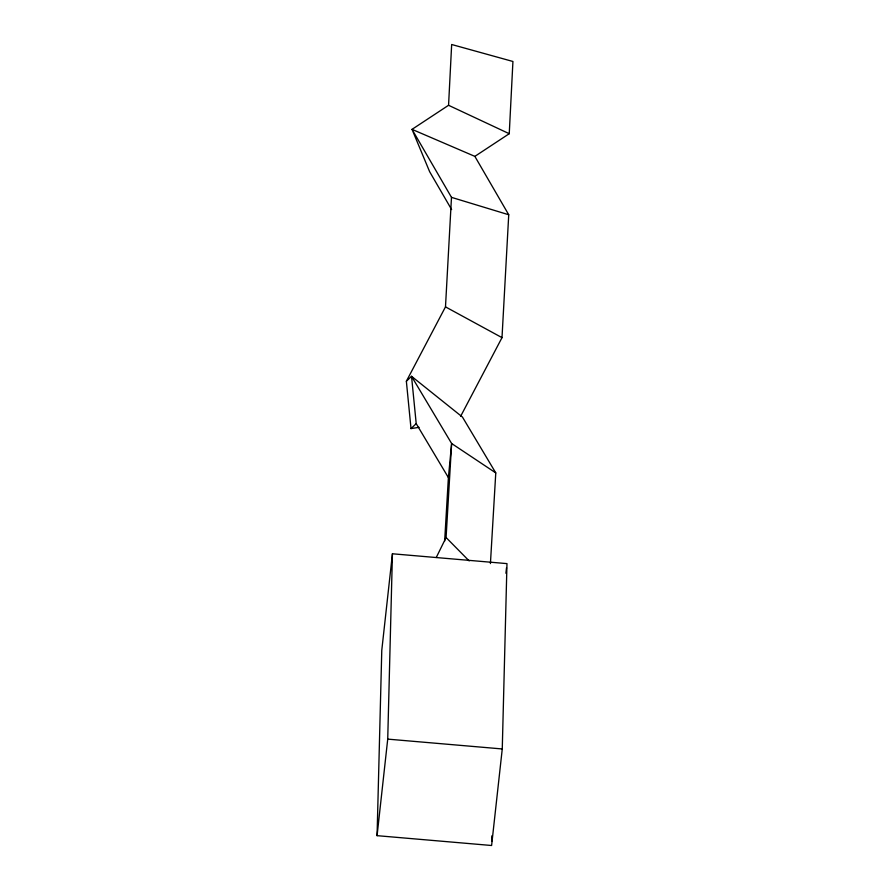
<?xml version="1.0" encoding="UTF-8"?>
<svg xmlns="http://www.w3.org/2000/svg" width="890" height="890" viewBox="0 0 890 890"><rect width="100%" height="100%" fill="white"/><g stroke="black" fill="none" stroke-linecap="round" stroke-linejoin="round"><path stroke-width="1.33" d="M377.071 835.665L381.777 650.323L392.434 553.78L506.977 563.615L502.26 748.957L491.603 845.5L377.071 835.665L387.728 739.123L392.434 553.78M491.714 841.35L491.847 835.821M448.56 105.287L451.664 44.5L512.929 61.477L509.247 133.711L474.859 156.373L412.026 129.362L448.56 105.287L509.247 133.711M419.068 427.345L411.013 428.591L406.363 381.254L445.49 306.872L451.486 197.358L412.026 129.362L429.625 171.67L451.619 209.573M460.586 416.409L502.005 337.644L508.735 214.757L474.859 156.373M444.644 541.142L448.393 477.585L451.63 443.509L411.536 376.314L406.363 381.254M436.278 557.463L446.079 537.516L451.63 443.509L495.774 472.901L490.423 563.57M505.909 573.271L506.521 567.753M411.013 428.591L416.209 423.629L411.536 376.314L462.455 417.065L495.774 472.901M387.728 739.123L502.26 748.957M451.486 197.358L508.735 214.757M445.49 306.872L502.005 337.644M446.079 537.516L469.164 560.934M416.209 423.629L448.393 477.585"/></g></svg>
